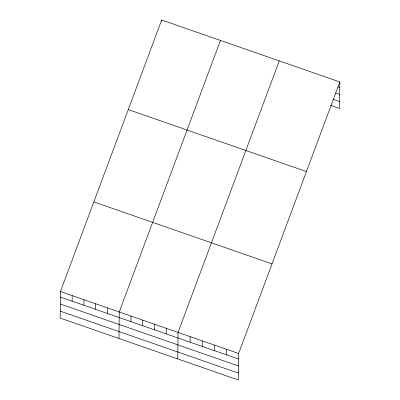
<?xml version="1.0" encoding="UTF-8"?>
<svg xmlns="http://www.w3.org/2000/svg" width="400" height="400" viewBox="0 0 400 400"><rect width="100%" height="100%" fill="white"/><g stroke="black" fill="none" stroke-linecap="round" stroke-linejoin="round"><path stroke-width="0.6" d="M60.44 291.535L60.165 318.035L238.345 380L238.625 353.5L339.835 81.965L161.655 20L60.44 291.535L238.625 353.5M72.14 301.19L72.2 295.625M83.905 305.275L83.96 299.715M95.665 309.365L95.72 303.805M107.425 313.455L107.48 307.89M118.965 338.485L119.24 311.98L220.455 40.45M130.945 321.635L131 316.07M142.705 325.725L142.76 320.16M154.465 329.815L154.52 324.25M161.64 21.235L161.655 20M166.225 333.905L166.28 328.34M177.765 358.93L178.04 332.43L279.255 60.895M190.1 342.21L190.16 336.645M202.215 346.42L202.275 340.855M214.335 350.635L214.39 345.07M226.45 354.85L226.51 349.285M339.835 81.965L339.56 108.465L330.905 105.455M338.05 86.925L339.78 87.53M335.67 93.035L339.705 94.435M333.285 99.35L339.63 101.555M128.255 109.605L306.435 171.57M93.84 201.93L272.025 263.89M60.38 297.1L238.565 359.06M60.31 304.01L238.495 365.97M60.235 311.125L238.42 373.09"/></g></svg>
